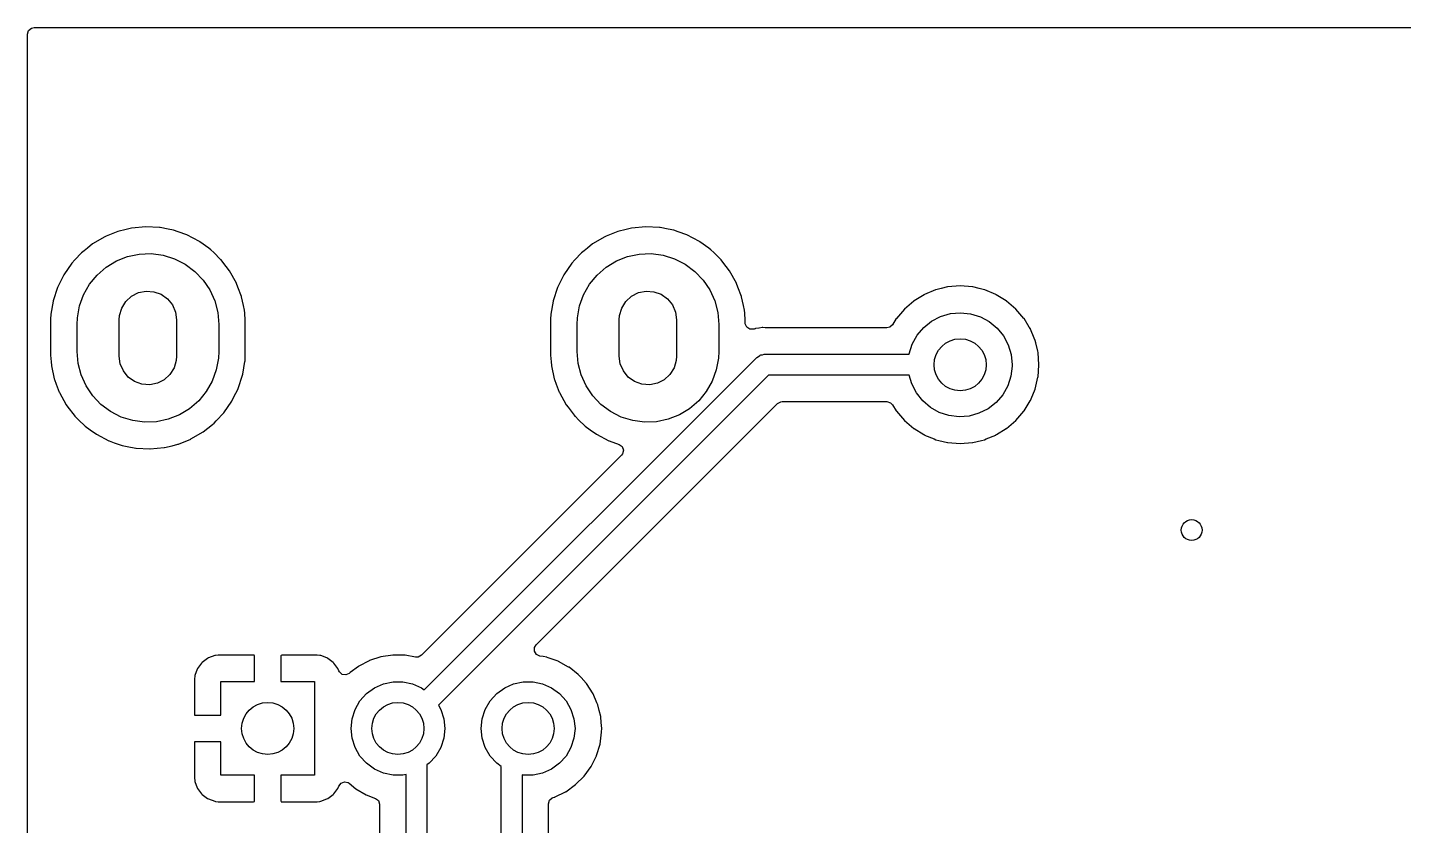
# Model space of a CAD drawing. Extents: x 61 to 228, y -146 to -45.
# Drawn here: x 61.47 to 87.89, y -60.28 to -44.96 of the extents above; entities that cross this region are included whole.
import ezdxf

# ---------------------------------------------------------------- set-up
doc = ezdxf.new("R2010")
doc.units = 0
doc.layers.add('BLACK', color=7, linetype='CONTINUOUS')

msp = doc.modelspace()

# ---------------------------------------------------------------- linework, layer by layer
at = {"layer": 'BLACK', "linetype": 'CONTINUOUS'}
for p, q in [((61.4685, -45.0845), (61.4885, -45.0164)), ((61.4685, -145.415), (61.4685, -45.0845)), ((61.4885, -45.0164), (61.5422, -44.9699)), ((61.5422, -44.9699), (61.5945, -44.9585)), ((61.5945, -44.9585), (96.7119, -44.9585)), ((63.3596, -48.8392), (63.2042, -48.8772)), ((63.4631, -48.8138), (63.3596, -48.8392)), ((63.4676, -48.8127), (63.4631, -48.8138)), ((63.4631, -48.8138), (63.4631, -48.8138)), ((63.7375, -48.787), (63.4676, -48.8127)), ((63.7421, -48.7872), (63.7375, -48.787)), ((64.0038, -48.8002), (63.7421, -48.7872)), ((63.7421, -48.7872), (63.7421, -48.7872)), ((64.0083, -48.8005), (64.0038, -48.8002)), ((64.0038, -48.8002), (64.0038, -48.8002)), ((64.0128, -48.8013), (64.0083, -48.8005)), ((64.1688, -48.8321), (64.0128, -48.8013)), ((64.0128, -48.8013), (64.0128, -48.8013)), ((64.2744, -48.8529), (64.1688, -48.8321)), ((64.3618, -48.8838), (64.2744, -48.8529)), ((72.9596, -48.8392), (72.8042, -48.8772)), ((73.0631, -48.8138), (72.9596, -48.8392)), ((73.0676, -48.8127), (73.0631, -48.8138)), ((73.0631, -48.8138), (73.0631, -48.8138)), ((73.3375, -48.787), (73.0676, -48.8127)), ((73.3421, -48.7872), (73.3375, -48.787)), ((73.6038, -48.8002), (73.3421, -48.7872)), ((73.3421, -48.7872), (73.3421, -48.7872)), ((73.6083, -48.8005), (73.6038, -48.8002)), ((73.6038, -48.8002), (73.6038, -48.8002)), ((73.6128, -48.8013), (73.6083, -48.8005)), ((73.7688, -48.8321), (73.6128, -48.8013)), ((73.6128, -48.8013), (73.6128, -48.8013)), ((73.8744, -48.8529), (73.7688, -48.8321)), ((73.9618, -48.8838), (73.8744, -48.8529)), ((62.7188, -49.116), (62.6195, -49.1954)), ((62.9528, -48.979), (62.7188, -49.116)), ((62.9785, -48.9686), (62.9528, -48.979)), ((63.1999, -48.8789), (62.9785, -48.9686)), ((63.2042, -48.8772), (63.1999, -48.8789)), ((63.1999, -48.8789), (63.1999, -48.8789)), ((64.5257, -48.9417), (64.3618, -48.8838)), ((64.5258, -48.9417), (64.5257, -48.9417)), ((64.5301, -48.9432), (64.5258, -48.9417)), ((64.77, -49.0695), (64.5301, -48.9432)), ((64.7737, -49.0721), (64.77, -49.0695)), ((64.9481, -49.199), (64.7737, -49.0721)), ((72.3188, -49.116), (72.2195, -49.1954)), ((72.5528, -48.979), (72.3188, -49.116)), ((72.5785, -48.9686), (72.5528, -48.979)), ((72.7999, -48.8789), (72.5785, -48.9686)), ((72.8042, -48.8772), (72.7999, -48.8789)), ((72.7999, -48.8789), (72.7999, -48.8789)), ((74.1257, -48.9417), (73.9618, -48.8838)), ((74.1258, -48.9417), (74.1257, -48.9417)), ((74.1301, -48.9432), (74.1258, -48.9417)), ((74.37, -49.0695), (74.1301, -48.9432)), ((74.3737, -49.0721), (74.37, -49.0695)), ((74.5481, -49.199), (74.3737, -49.0721)), ((62.5039, -49.2887), (62.3792, -49.4222)), ((62.5071, -49.2854), (62.5039, -49.2887)), ((62.5568, -49.2456), (62.5071, -49.2854)), ((62.6195, -49.1954), (62.5568, -49.2456)), ((63.1753, -49.4418), (63.3892, -49.3574)), ((63.3892, -49.3574), (63.6143, -49.3101)), ((63.6143, -49.3101), (63.8441, -49.3015)), ((63.8441, -49.3015), (64.072, -49.3317)), ((64.072, -49.3317), (64.2917, -49.3999)), ((64.2917, -49.3999), (64.4967, -49.5041)), ((64.9893, -49.229), (64.9481, -49.199)), ((65.044, -49.2825), (64.9893, -49.229)), ((65.1768, -49.4124), (65.044, -49.2825)), ((72.1039, -49.2887), (71.9792, -49.4222)), ((72.1071, -49.2854), (72.1039, -49.2887)), ((72.1568, -49.2456), (72.1071, -49.2854)), ((72.2195, -49.1954), (72.1568, -49.2456)), ((72.7753, -49.4418), (72.9892, -49.3574)), ((72.9892, -49.3574), (73.2143, -49.3101)), ((73.2143, -49.3101), (73.4441, -49.3015)), ((73.4441, -49.3015), (73.672, -49.3317)), ((73.672, -49.3317), (73.8917, -49.3999)), ((73.8917, -49.3999), (74.0967, -49.5041)), ((74.5893, -49.229), (74.5481, -49.199)), ((74.644, -49.2825), (74.5893, -49.229)), ((74.7768, -49.4124), (74.644, -49.2825)), ((62.322, -49.4835), (62.1674, -49.7063)), ((62.3792, -49.4222), (62.322, -49.4835)), ((62.805, -49.7119), (62.9787, -49.5611)), ((62.9787, -49.5611), (63.1753, -49.4418)), ((64.4967, -49.5041), (64.6812, -49.6414)), ((64.6812, -49.6414), (64.8399, -49.8078)), ((65.1832, -49.4186), (65.1768, -49.4124)), ((65.1859, -49.4222), (65.1832, -49.4186)), ((65.2208, -49.4679), (65.1859, -49.4222)), ((65.1859, -49.4222), (65.1859, -49.4222)), ((65.3477, -49.6341), (65.2208, -49.4679)), ((65.4793, -49.8712), (65.3477, -49.6341)), ((71.922, -49.4835), (71.7674, -49.7063)), ((71.9792, -49.4222), (71.922, -49.4835)), ((72.405, -49.7119), (72.5787, -49.5611)), ((72.5787, -49.5611), (72.7753, -49.4418)), ((74.0967, -49.5041), (74.2812, -49.6414)), ((74.2812, -49.6414), (74.4399, -49.8078)), ((74.7832, -49.4186), (74.7768, -49.4124)), ((74.7859, -49.4222), (74.7832, -49.4186)), ((74.8208, -49.4679), (74.7859, -49.4222)), ((74.7859, -49.4222), (74.7859, -49.4222)), ((74.9477, -49.6341), (74.8208, -49.4679)), ((75.0793, -49.8712), (74.9477, -49.6341)), ((62.0713, -49.8994), (62.0466, -49.9491)), ((62.1654, -49.7104), (62.0713, -49.8994)), ((62.1674, -49.7063), (62.1654, -49.7104)), ((62.1654, -49.7104), (62.1654, -49.7104)), ((62.5454, -50.0895), (62.6592, -49.8897)), ((62.6592, -49.8897), (62.805, -49.7119)), ((64.8399, -49.8078), (64.9683, -49.9986)), ((65.481, -49.8755), (65.4793, -49.8712)), ((65.5073, -49.945), (65.481, -49.8755)), ((65.481, -49.8755), (65.481, -49.8755)), ((71.6713, -49.8994), (71.6466, -49.9491)), ((71.7654, -49.7104), (71.6713, -49.8994)), ((71.7674, -49.7063), (71.7654, -49.7104)), ((71.7654, -49.7104), (71.7654, -49.7104)), ((72.1454, -50.0895), (72.2592, -49.8897)), ((72.2592, -49.8897), (72.405, -49.7119)), ((74.4399, -49.8078), (74.5683, -49.9986)), ((75.081, -49.8755), (75.0793, -49.8712)), ((75.1073, -49.945), (75.081, -49.8755)), ((75.081, -49.8755), (75.081, -49.8755)), ((79.375, -49.9218), (79.1383, -49.9405)), ((79.6117, -49.9405), (79.375, -49.9218)), ((62.0466, -49.9491), (61.9622, -50.2068)), ((62.467, -50.3057), (62.5454, -50.0895)), ((63.3562, -50.2194), (63.4661, -50.1184)), ((63.4661, -50.1184), (63.5991, -50.0506)), ((63.5991, -50.0506), (63.7455, -50.0211)), ((63.7455, -50.0211), (63.8944, -50.032)), ((63.8944, -50.032), (64.0348, -50.0826)), ((64.0348, -50.0826), (64.1565, -50.1691)), ((64.1565, -50.1691), (64.2505, -50.2851)), ((64.9683, -49.9986), (65.0628, -50.2083)), ((65.5754, -50.1248), (65.5073, -49.945)), ((65.5764, -50.1292), (65.5754, -50.1248)), ((65.6139, -50.2992), (65.5764, -50.1292)), ((65.5764, -50.1292), (65.5764, -50.1292)), ((71.6466, -49.9491), (71.5622, -50.2068)), ((72.067, -50.3057), (72.1454, -50.0895)), ((72.9562, -50.2194), (73.0661, -50.1184)), ((73.0661, -50.1184), (73.1991, -50.0506)), ((73.1991, -50.0506), (73.3455, -50.0211)), ((73.3455, -50.0211), (73.4944, -50.032)), ((73.4944, -50.032), (73.6348, -50.0826)), ((73.6348, -50.0826), (73.7565, -50.1691)), ((73.7565, -50.1691), (73.8504, -50.2851)), ((74.5683, -49.9986), (74.6628, -50.2083)), ((75.1754, -50.1248), (75.1073, -49.945)), ((75.1764, -50.1292), (75.1754, -50.1248)), ((75.2139, -50.2992), (75.1764, -50.1292)), ((75.1764, -50.1292), (75.1764, -50.1292)), ((78.6838, -50.0893), (78.4898, -50.2082)), ((78.688, -50.0868), (78.6838, -50.0893)), ((78.6926, -50.0849), (78.688, -50.0868)), ((78.9028, -49.9978), (78.6926, -50.0849)), ((78.6926, -50.0849), (78.6926, -50.0849)), ((78.9074, -49.9959), (78.9028, -49.9978)), ((78.9028, -49.9978), (78.9028, -49.9978)), ((79.0116, -49.9709), (78.9074, -49.9959)), ((79.1335, -49.9416), (79.0116, -49.9709)), ((79.1383, -49.9405), (79.1335, -49.9416)), ((79.1335, -49.9416), (79.1335, -49.9416)), ((79.6165, -49.9416), (79.6117, -49.9405)), ((79.7384, -49.9709), (79.6165, -49.9416)), ((79.6165, -49.9416), (79.6165, -49.9416)), ((79.8426, -49.9959), (79.7384, -49.9709)), ((79.8472, -49.9978), (79.8426, -49.9959)), ((80.0574, -50.0849), (79.8472, -49.9978)), ((79.8472, -49.9978), (79.8472, -49.9978)), ((80.062, -50.0868), (80.0574, -50.0849)), ((80.0574, -50.0849), (80.0574, -50.0849)), ((80.0662, -50.0893), (80.062, -50.0868)), ((80.2602, -50.2082), (80.0662, -50.0893)), ((61.9614, -50.2113), (61.9176, -50.4631)), ((61.9622, -50.2068), (61.9614, -50.2113)), ((61.9614, -50.2113), (61.9614, -50.2113)), ((62.426, -50.532), (62.467, -50.3057)), ((63.2359, -50.4897), (63.2775, -50.3463)), ((63.2775, -50.3463), (63.3562, -50.2194)), ((64.2505, -50.2851), (64.3097, -50.4221)), ((64.3097, -50.4221), (64.33, -50.57)), ((65.0628, -50.2083), (65.1206, -50.4309)), ((65.1206, -50.4309), (65.14, -50.66)), ((65.6339, -50.3895), (65.6139, -50.2992)), ((65.6377, -50.4424), (65.6339, -50.3895)), ((65.6477, -50.5795), (65.6377, -50.4424)), ((71.5614, -50.2113), (71.5176, -50.4631)), ((71.5622, -50.2068), (71.5614, -50.2113)), ((71.5614, -50.2113), (71.5614, -50.2113)), ((72.026, -50.532), (72.067, -50.3057)), ((72.8359, -50.4897), (72.8775, -50.3463)), ((72.8775, -50.3463), (72.9562, -50.2194)), ((73.8504, -50.2851), (73.9097, -50.4221)), ((73.9097, -50.4221), (73.93, -50.57)), ((74.6628, -50.2083), (74.7206, -50.4309)), ((74.7206, -50.4309), (74.74, -50.66)), ((75.2339, -50.3895), (75.2139, -50.2992)), ((75.2377, -50.4424), (75.2339, -50.3895)), ((75.2477, -50.5795), (75.2377, -50.4424)), ((78.305, -50.365), (78.1508, -50.5456)), ((78.4856, -50.2108), (78.305, -50.365)), ((78.4898, -50.2082), (78.4856, -50.2108)), ((78.4898, -50.2082), (78.4898, -50.2082)), ((79.0004, -50.5078), (79.1876, -50.4527)), ((79.1876, -50.4527), (79.382, -50.435)), ((79.382, -50.435), (79.5761, -50.4554)), ((79.5761, -50.4554), (79.7625, -50.5131)), ((80.2644, -50.2108), (80.2602, -50.2082)), ((80.2602, -50.2082), (80.2602, -50.2082)), ((80.445, -50.365), (80.2644, -50.2108)), ((80.5992, -50.5456), (80.445, -50.365)), ((61.912, -50.5498), (61.9115, -50.5596)), ((61.9115, -50.5596), (61.9115, -51.2489)), ((61.9156, -50.4778), (61.912, -50.5498)), ((61.9158, -50.4739), (61.9156, -50.4778)), ((61.9176, -50.4631), (61.9158, -50.4739)), ((62.42, -50.66), (62.426, -50.532)), ((62.42, -51.18), (62.42, -50.66)), ((63.23, -50.57), (63.2359, -50.4897)), ((63.23, -51.27), (63.23, -50.57)), ((64.33, -50.57), (64.33, -51.27)), ((65.14, -50.66), (65.14, -51.18)), ((65.6485, -50.5911), (65.6477, -50.5795)), ((65.6485, -51.2804), (65.6485, -50.5911)), ((71.512, -50.5498), (71.5115, -50.5596)), ((71.5115, -50.5596), (71.5115, -51.2489)), ((71.5156, -50.4778), (71.512, -50.5498)), ((71.5158, -50.4739), (71.5156, -50.4778)), ((71.5176, -50.4631), (71.5158, -50.4739)), ((72.02, -50.66), (72.026, -50.532)), ((72.02, -51.18), (72.02, -50.66)), ((72.83, -50.57), (72.8359, -50.4897)), ((72.83, -51.27), (72.83, -50.57)), ((73.93, -50.57), (73.93, -51.27)), ((74.74, -50.66), (74.74, -51.18)), ((75.2485, -50.5911), (75.2477, -50.5795)), ((75.2485, -50.6309), (75.2485, -50.5911)), ((75.2499, -50.6498), (75.2485, -50.6309)), ((75.2799, -50.7142), (75.2499, -50.6498)), ((75.3399, -50.7521), (75.2799, -50.7142)), ((75.576, -50.7223), (75.513, -50.7333)), ((75.5836, -50.7228), (75.576, -50.7223)), ((78.0242, -50.714), (77.9694, -50.7265)), ((78.0768, -50.6663), (78.0242, -50.714)), ((78.1482, -50.5498), (78.0768, -50.6663)), ((78.1508, -50.5456), (78.1482, -50.5498)), ((78.1482, -50.5498), (78.1482, -50.5498)), ((78.5499, -50.87), (78.6753, -50.7205)), ((78.6753, -50.7205), (78.8274, -50.5982)), ((78.8274, -50.5982), (79.0004, -50.5078)), ((79.7625, -50.5131), (79.9342, -50.606)), ((79.9342, -50.606), (80.0846, -50.7304)), ((80.6018, -50.5498), (80.5992, -50.5456)), ((80.7024, -50.714), (80.6018, -50.5498)), ((80.6018, -50.5498), (80.6018, -50.5498)), ((80.7232, -50.748), (80.7024, -50.714)), ((75.407, -50.7516), (75.3399, -50.7521)), ((75.407, -50.7518), (75.407, -50.7516)), ((75.4071, -50.7518), (75.407, -50.7518)), ((75.4145, -50.7505), (75.4071, -50.7518)), ((75.4171, -50.7497), (75.4145, -50.7505)), ((75.4334, -50.7452), (75.4171, -50.7497)), ((75.436, -50.7446), (75.4334, -50.7452)), ((75.4431, -50.7419), (75.436, -50.7446)), ((75.5065, -50.7342), (75.4431, -50.7419)), ((75.513, -50.7333), (75.5065, -50.7342)), ((75.6337, -50.7262), (75.5836, -50.7228)), ((75.5836, -50.7228), (75.5836, -50.7228)), ((75.6423, -50.7265), (75.6337, -50.7262)), ((77.9694, -50.7265), (75.6423, -50.7265)), ((78.4559, -51.0411), (78.5499, -50.87)), ((80.0846, -50.7304), (80.2079, -50.8816)), ((80.2079, -50.8816), (80.2995, -51.0539)), ((80.7251, -50.7526), (80.7232, -50.748)), ((80.7973, -50.9269), (80.7251, -50.7526)), ((80.7251, -50.7526), (80.7251, -50.7526)), ((80.8141, -50.9674), (80.7973, -50.9269)), ((80.8255, -51.0148), (80.8141, -50.9674)), ((61.9115, -51.2489), (61.9117, -51.2512)), ((62.4394, -51.4091), (62.42, -51.18)), ((65.14, -51.18), (65.134, -51.308)), ((71.5115, -51.2489), (71.5117, -51.2512)), ((72.0394, -51.4091), (72.02, -51.18)), ((74.74, -51.18), (74.734, -51.308)), ((75.5378, -51.2522), (75.5476, -51.2461)), ((75.5476, -51.2461), (75.5808, -51.2424)), ((75.5808, -51.2424), (75.6133, -51.235)), ((75.6133, -51.235), (78.396, -51.235)), ((78.396, -51.235), (78.3969, -51.2271)), ((78.3969, -51.2271), (78.4559, -51.0411)), ((80.2995, -51.0539), (80.356, -51.2408)), ((80.356, -51.2408), (80.375, -51.435)), ((80.8632, -51.172), (80.8255, -51.0148)), ((80.8695, -51.1983), (80.8632, -51.172)), ((80.8882, -51.435), (80.8695, -51.1983)), ((61.9117, -51.2512), (61.9209, -51.3779)), ((61.9117, -51.2512), (61.9117, -51.2512)), ((61.9209, -51.3779), (61.9261, -51.4505)), ((61.9261, -51.4505), (61.9271, -51.4549)), ((61.9271, -51.4549), (61.9271, -51.4549)), ((61.9271, -51.4549), (61.9824, -51.7053)), ((62.4972, -51.6317), (62.4394, -51.4091)), ((63.2503, -51.4179), (63.23, -51.27)), ((63.3095, -51.5549), (63.2503, -51.4179)), ((64.2824, -51.4937), (64.2038, -51.6206)), ((64.3241, -51.3503), (64.2824, -51.4937)), ((64.33, -51.27), (64.3241, -51.3503)), ((65.134, -51.308), (65.093, -51.5343)), ((65.6014, -51.613), (65.6436, -51.3699)), ((65.6436, -51.3698), (65.6442, -51.3661)), ((65.6436, -51.3699), (65.6436, -51.3698)), ((65.6442, -51.3661), (65.6479, -51.2931)), ((65.6479, -51.2931), (65.6484, -51.282)), ((65.6484, -51.282), (65.6485, -51.2804)), ((65.6484, -51.282), (65.6484, -51.282)), ((69.085, -57.6805), (75.4722, -51.2933)), ((71.5117, -51.2512), (71.5117, -51.2512)), ((71.5117, -51.2512), (71.5209, -51.3779)), ((71.5209, -51.3779), (71.5261, -51.4505)), ((71.5261, -51.4505), (71.5271, -51.4549)), ((71.5271, -51.4549), (71.5271, -51.4549)), ((71.5271, -51.4549), (71.5824, -51.7053)), ((72.0972, -51.6317), (72.0394, -51.4091)), ((72.8503, -51.4179), (72.83, -51.27)), ((72.9095, -51.5549), (72.8503, -51.4179)), ((73.8824, -51.4937), (73.8038, -51.6206)), ((73.9241, -51.3503), (73.8824, -51.4937)), ((73.93, -51.27), (73.9241, -51.3503)), ((74.734, -51.308), (74.693, -51.5343)), ((75.4722, -51.2933), (75.5005, -51.2756)), ((75.5005, -51.2756), (75.5266, -51.2548)), ((75.5266, -51.2548), (75.5378, -51.2522)), ((80.3746, -51.4629), (80.3501, -51.6565)), ((80.375, -51.435), (80.3746, -51.4629)), ((80.8695, -51.6717), (80.8882, -51.435)), ((61.9824, -51.7053), (61.9846, -51.7152)), ((61.9846, -51.7152), (62.0203, -51.8094)), ((62.5917, -51.8414), (62.4972, -51.6317)), ((63.4035, -51.6709), (63.3095, -51.5549)), ((63.5252, -51.7574), (63.4035, -51.6709)), ((63.6656, -51.808), (63.5252, -51.7574)), ((64.0939, -51.7216), (63.9609, -51.7894)), ((64.2038, -51.6206), (64.0939, -51.7216)), ((65.0146, -51.7505), (64.9008, -51.9503)), ((65.093, -51.5343), (65.0146, -51.7505)), ((65.5134, -51.8909), (65.5978, -51.6332)), ((65.5978, -51.6332), (65.6014, -51.613)), ((75.6962, -51.635), (69.3565, -57.9747)), ((71.5824, -51.7053), (71.5846, -51.7152)), ((71.5846, -51.7152), (71.6203, -51.8094)), ((72.1917, -51.8414), (72.0972, -51.6317)), ((73.0035, -51.6709), (72.9095, -51.5549)), ((73.1252, -51.7574), (73.0035, -51.6709)), ((73.2656, -51.808), (73.1252, -51.7574)), ((73.6939, -51.7216), (73.5609, -51.7894)), ((73.8038, -51.6206), (73.6939, -51.7216)), ((74.6146, -51.7505), (74.5008, -51.9503)), ((74.693, -51.5343), (74.6146, -51.7505)), ((78.397, -51.635), (75.6962, -51.635)), ((78.4452, -51.8031), (78.397, -51.635)), ((80.3501, -51.6565), (80.2885, -51.8417)), ((80.8415, -51.7883), (80.8684, -51.6765)), ((80.8684, -51.6765), (80.8695, -51.6717)), ((80.8684, -51.6765), (80.8684, -51.6765)), ((62.0203, -51.8094), (62.0789, -51.9641)), ((62.0789, -51.9641), (62.0807, -51.9688)), ((62.0807, -51.9688), (62.2123, -52.2059)), ((62.7201, -52.0322), (62.5917, -51.8414)), ((62.8788, -52.1986), (62.7201, -52.0322)), ((63.8145, -51.8189), (63.6656, -51.808)), ((63.9609, -51.7894), (63.8145, -51.8189)), ((64.9008, -51.9503), (64.755, -52.1281)), ((65.4264, -52.0658), (65.5113, -51.895)), ((65.5113, -51.895), (65.5134, -51.8909)), ((65.5113, -51.895), (65.5113, -51.895)), ((71.6203, -51.8094), (71.6789, -51.9641)), ((71.6789, -51.9641), (71.6807, -51.9688)), ((71.6807, -51.9688), (71.8123, -52.2059)), ((72.3201, -52.0322), (72.1917, -51.8414)), ((72.4788, -52.1986), (72.3201, -52.0322)), ((73.4145, -51.8189), (73.2656, -51.808)), ((73.5609, -51.7894), (73.4145, -51.8189)), ((74.5008, -51.9503), (74.355, -52.1281)), ((78.5344, -51.9767), (78.4452, -51.8031)), ((78.6557, -52.1297), (78.5344, -51.9767)), ((80.1921, -52.0114), (80.0646, -52.1592)), ((80.2885, -51.8417), (80.1921, -52.0114)), ((80.7369, -52.089), (80.8122, -51.9072)), ((80.8122, -51.9072), (80.8141, -51.9026)), ((80.8122, -51.9072), (80.8122, -51.9072)), ((80.8141, -51.9026), (80.8415, -51.7883)), ((62.2123, -52.2059), (62.2457, -52.2496)), ((62.2457, -52.2496), (62.3649, -52.4058)), ((63.0633, -52.3359), (62.8788, -52.1986)), ((64.5813, -52.2789), (64.3847, -52.3982)), ((64.755, -52.1281), (64.5813, -52.2789)), ((65.238, -52.3565), (65.3926, -52.1337)), ((65.3926, -52.1337), (65.4264, -52.0658)), ((71.2347, -56.8156), (75.8699, -52.1804)), ((71.8123, -52.2059), (71.8457, -52.2496)), ((71.8457, -52.2496), (71.9649, -52.4058)), ((72.6633, -52.3359), (72.4788, -52.1986)), ((74.1813, -52.2789), (73.9847, -52.3982)), ((74.355, -52.1281), (74.1813, -52.2789)), ((75.8699, -52.1804), (75.9322, -52.1464)), ((75.9322, -52.1464), (75.959, -52.1435)), ((75.959, -52.1435), (77.9694, -52.1435)), ((77.9694, -52.1435), (78.0375, -52.1635)), ((78.0375, -52.1635), (78.0768, -52.2037)), ((78.0768, -52.2037), (78.1482, -52.3202)), ((78.8043, -52.2561), (78.6557, -52.1297)), ((78.9747, -52.3514), (78.8043, -52.2561)), ((79.9108, -52.2793), (79.7366, -52.3673)), ((80.0646, -52.1592), (79.9108, -52.2793)), ((80.6018, -52.3202), (80.7207, -52.1262)), ((80.7207, -52.1262), (80.7232, -52.122)), ((80.7232, -52.122), (80.7369, -52.089)), ((62.3649, -52.4058), (62.3768, -52.4214)), ((62.3768, -52.4214), (62.3801, -52.4246)), ((62.3801, -52.4246), (62.3801, -52.4246)), ((62.3801, -52.4246), (62.4538, -52.4967)), ((62.4538, -52.4967), (62.5707, -52.611)), ((63.2683, -52.4401), (63.0633, -52.3359)), ((63.488, -52.5083), (63.2683, -52.4401)), ((63.7159, -52.5385), (63.488, -52.5083)), ((63.9457, -52.5299), (63.7159, -52.5385)), ((64.1708, -52.4826), (63.9457, -52.5299)), ((64.3847, -52.3982), (64.1708, -52.4826)), ((65.0195, -52.5813), (65.0494, -52.5575)), ((65.0494, -52.5575), (65.0529, -52.5546)), ((65.0494, -52.5575), (65.0494, -52.5575)), ((65.0529, -52.5546), (65.0936, -52.5111)), ((65.0936, -52.5111), (65.2349, -52.3598)), ((65.2349, -52.3598), (65.238, -52.3565)), ((65.2349, -52.3598), (65.2349, -52.3598)), ((71.9649, -52.4058), (71.9768, -52.4214)), ((71.9768, -52.4214), (71.9801, -52.4246)), ((71.9801, -52.4246), (71.9801, -52.4246)), ((71.9801, -52.4246), (72.0538, -52.4967)), ((72.0538, -52.4967), (72.1707, -52.611)), ((72.8683, -52.4401), (72.6633, -52.3359)), ((73.088, -52.5083), (72.8683, -52.4401)), ((73.3159, -52.5385), (73.088, -52.5083)), ((73.5457, -52.5299), (73.3159, -52.5385)), ((73.7708, -52.4826), (73.5457, -52.5299)), ((73.9847, -52.3982), (73.7708, -52.4826)), ((78.1482, -52.3202), (78.1482, -52.3202)), ((78.1482, -52.3202), (78.1508, -52.3244)), ((78.1508, -52.3244), (78.305, -52.505)), ((78.305, -52.505), (78.4856, -52.6592)), ((79.1603, -52.4117), (78.9747, -52.3514)), ((79.3541, -52.4348), (79.1603, -52.4117)), ((79.5486, -52.4198), (79.3541, -52.4348)), ((79.7366, -52.3673), (79.5486, -52.4198)), ((80.2644, -52.6592), (80.445, -52.505)), ((80.445, -52.505), (80.5992, -52.3244)), ((80.5992, -52.3244), (80.6018, -52.3202)), ((80.6018, -52.3202), (80.6018, -52.3202)), ((62.5707, -52.611), (62.5744, -52.6137)), ((62.5744, -52.6137), (62.5744, -52.6137)), ((62.5744, -52.6137), (62.669, -52.6825)), ((62.669, -52.6825), (62.79, -52.7705)), ((62.79, -52.7705), (63.0299, -52.8968)), ((64.6072, -52.861), (64.8412, -52.724)), ((64.8412, -52.724), (65.0195, -52.5813)), ((72.1707, -52.611), (72.1744, -52.6137)), ((72.1744, -52.6137), (72.1744, -52.6137)), ((72.1744, -52.6137), (72.269, -52.6825)), ((72.269, -52.6825), (72.39, -52.7705)), ((72.39, -52.7705), (72.6299, -52.8968)), ((78.4856, -52.6592), (78.4898, -52.6618)), ((78.4898, -52.6618), (78.4898, -52.6618)), ((78.4898, -52.6618), (78.6762, -52.776)), ((78.6762, -52.776), (78.688, -52.7832)), ((78.688, -52.7832), (78.6926, -52.7851)), ((78.6926, -52.7851), (78.6926, -52.7851)), ((78.6926, -52.7851), (78.8758, -52.861)), ((79.8742, -52.861), (80.0574, -52.7851)), ((80.0574, -52.7851), (80.062, -52.7832)), ((80.0574, -52.7851), (80.0574, -52.7851)), ((80.062, -52.7832), (80.0738, -52.776)), ((80.0738, -52.776), (80.2602, -52.6618)), ((80.2602, -52.6618), (80.2644, -52.6592)), ((80.2602, -52.6618), (80.2602, -52.6618)), ((63.0299, -52.8968), (63.0342, -52.8983)), ((63.0342, -52.8983), (63.0343, -52.8983)), ((63.0343, -52.8983), (63.1299, -52.9321)), ((63.1299, -52.9321), (63.2856, -52.9871)), ((63.2856, -52.9871), (63.3837, -53.0064)), ((63.3837, -53.0064), (63.5472, -53.0387)), ((63.5472, -53.0387), (63.5472, -53.0387)), ((63.5472, -53.0387), (63.5517, -53.0395)), ((63.5517, -53.0395), (63.5562, -53.0398)), ((63.5562, -53.0398), (63.5562, -53.0398)), ((63.5562, -53.0398), (63.8179, -53.0528)), ((63.8179, -53.0528), (63.8179, -53.0528)), ((63.8179, -53.0528), (63.8225, -53.053)), ((63.8225, -53.053), (64.0924, -53.0273)), ((64.0924, -53.0273), (64.0969, -53.0262)), ((64.0969, -53.0262), (64.246, -52.9897)), ((64.0969, -53.0262), (64.0969, -53.0262)), ((64.246, -52.9897), (64.3558, -52.9628)), ((64.3558, -52.9628), (64.3689, -52.9575)), ((64.3689, -52.9575), (64.6029, -52.8627)), ((64.6029, -52.8627), (64.6072, -52.861)), ((64.6029, -52.8627), (64.6029, -52.8627)), ((72.6299, -52.8968), (72.6343, -52.8983)), ((72.6343, -52.8983), (72.6343, -52.8983)), ((72.6343, -52.8983), (72.8255, -52.9659)), ((72.8255, -52.9659), (72.883, -53.0074)), ((72.883, -53.0074), (72.909, -53.0735)), ((72.909, -53.0735), (72.8951, -53.1431)), ((78.8758, -52.861), (78.9074, -52.8741)), ((78.9074, -52.8741), (78.9662, -52.8882)), ((78.9662, -52.8882), (79.1335, -52.9284)), ((79.1335, -52.9284), (79.1335, -52.9284)), ((79.1335, -52.9284), (79.1383, -52.9295)), ((79.1383, -52.9295), (79.375, -52.9482)), ((79.375, -52.9482), (79.6117, -52.9295)), ((79.6117, -52.9295), (79.6165, -52.9284)), ((79.6165, -52.9284), (79.7838, -52.8882)), ((79.6165, -52.9284), (79.6165, -52.9284)), ((79.7838, -52.8882), (79.8426, -52.8741)), ((79.8426, -52.8741), (79.8742, -52.861)), ((72.8726, -53.1738), (69.0315, -57.0149)), ((72.8951, -53.1431), (72.8726, -53.1738)), ((65.0624, -57.0215), (64.9419, -57.0667)), ((65.0776, -57.0179), (65.0624, -57.0215)), ((65.1285, -57.0124), (65.0776, -57.0179)), ((65.1353, -57.012), (65.1285, -57.0124)), ((65.8125, -57.012), (65.1353, -57.012)), ((65.8201, -57.0137), (65.8125, -57.012)), ((65.8215, -57.0149), (65.8201, -57.0137)), ((65.826, -57.0301), (65.8215, -57.0149)), ((65.826, -57.52), (65.826, -57.0301)), ((66.3357, -57.0179), (66.334, -57.0255)), ((66.334, -57.0255), (66.334, -57.52)), ((66.3369, -57.0165), (66.3357, -57.0179)), ((66.3521, -57.012), (66.3369, -57.0165)), ((67.0247, -57.012), (66.3521, -57.012)), ((67.0315, -57.0124), (67.0247, -57.012)), ((67.0824, -57.0179), (67.0315, -57.0124)), ((67.0976, -57.0215), (67.0824, -57.0179)), ((67.2181, -57.0667), (67.0976, -57.0215)), ((68.2525, -57.0451), (68.0323, -57.1171)), ((68.4814, -57.0101), (68.2525, -57.0451)), ((68.4866, -57.0102), (68.4814, -57.0101)), ((68.6356, -57.012), (68.4866, -57.0102)), ((68.4866, -57.0102), (68.4866, -57.0102)), ((68.713, -57.0129), (68.6356, -57.012)), ((68.7181, -57.0138), (68.713, -57.0129)), ((68.7181, -57.0139), (68.7181, -57.0138)), ((68.9203, -57.0499), (68.7181, -57.0139)), ((68.9691, -57.0489), (68.9203, -57.0499)), ((69.0315, -57.0149), (68.9691, -57.0489)), ((71.2018, -56.9361), (71.2042, -56.8652)), ((71.2381, -56.9971), (71.2018, -56.9361)), ((71.2042, -56.8652), (71.2347, -56.8156)), ((71.3017, -57.0287), (71.2381, -56.9971)), ((71.3686, -57.0407), (71.3017, -57.0287)), ((71.441, -57.0536), (71.3686, -57.0407)), ((71.4459, -57.0553), (71.441, -57.0536)), ((71.6545, -57.1291), (71.4459, -57.0553)), ((71.4459, -57.0553), (71.4459, -57.0553)), ((64.7267, -57.2819), (64.6815, -57.4024)), ((64.7352, -57.2664), (64.7267, -57.2819)), ((64.8117, -57.1643), (64.7352, -57.2664)), ((64.8243, -57.1517), (64.8117, -57.1643)), ((64.9264, -57.0752), (64.8243, -57.1517)), ((64.9419, -57.0667), (64.9264, -57.0752)), ((67.2336, -57.0752), (67.2181, -57.0667)), ((67.3357, -57.1517), (67.2336, -57.0752)), ((67.3483, -57.1643), (67.3357, -57.1517)), ((67.4248, -57.2664), (67.3483, -57.1643)), ((67.4333, -57.2819), (67.4248, -57.2664)), ((67.4439, -57.3102), (67.4333, -57.2819)), ((67.4567, -57.3354), (67.4439, -57.3102)), ((67.8227, -57.2272), (67.6651, -57.3455)), ((67.8269, -57.2241), (67.8227, -57.2272)), ((67.8227, -57.2272), (67.8227, -57.2272)), ((67.8315, -57.2217), (67.8269, -57.2241)), ((68.0277, -57.1195), (67.8315, -57.2217)), ((68.0323, -57.1171), (68.0277, -57.1195)), ((68.0277, -57.1195), (68.0277, -57.1195)), ((71.6545, -57.1292), (71.6545, -57.1291)), ((71.6594, -57.1309), (71.6545, -57.1292)), ((71.6639, -57.1334), (71.6594, -57.1309)), ((71.8576, -57.2403), (71.6639, -57.1334)), ((71.6639, -57.1334), (71.6639, -57.1334)), ((71.8621, -57.2428), (71.8576, -57.2403)), ((71.8576, -57.2403), (71.8576, -57.2403)), ((71.8662, -57.246), (71.8621, -57.2428)), ((72.0398, -57.3832), (71.8662, -57.246)), ((71.8662, -57.246), (71.8662, -57.246)), ((64.6724, -57.4685), (64.672, -57.4753)), ((64.672, -57.4753), (64.672, -58.1479)), ((64.6779, -57.4176), (64.6724, -57.4685)), ((64.6815, -57.4024), (64.6779, -57.4176)), ((65.18, -58.166), (65.18, -57.52)), ((65.18, -57.52), (65.826, -57.52)), ((66.334, -57.52), (66.98, -57.52)), ((66.98, -57.52), (66.98, -59.32)), ((67.511, -57.3812), (67.4567, -57.3354)), ((67.5813, -57.3905), (67.511, -57.3812)), ((67.6411, -57.3623), (67.5813, -57.3905)), ((67.6417, -57.3631), (67.6411, -57.3623)), ((67.6651, -57.3455), (67.6417, -57.3631)), ((68.13, -57.6406), (68.3019, -57.564)), ((68.3019, -57.564), (68.4859, -57.5249)), ((68.4859, -57.5249), (68.6741, -57.5249)), ((68.6741, -57.5249), (68.8581, -57.564)), ((68.8581, -57.564), (69.03, -57.6406)), ((70.63, -57.6406), (70.8019, -57.564)), ((70.8019, -57.564), (70.9859, -57.5249)), ((70.9859, -57.5249), (71.1741, -57.5249)), ((71.1741, -57.5249), (71.3581, -57.564)), ((71.3581, -57.564), (71.53, -57.6406)), ((72.0439, -57.3864), (72.0398, -57.3832)), ((72.0398, -57.3832), (72.0398, -57.3832)), ((72.0962, -57.4438), (72.0439, -57.3864)), ((72.1926, -57.5498), (72.0962, -57.4438)), ((72.1998, -57.5577), (72.1926, -57.5498)), ((72.3256, -57.7521), (72.1998, -57.5577)), ((67.8519, -57.891), (67.9778, -57.7512)), ((67.9778, -57.7512), (68.13, -57.6406)), ((69.03, -57.6406), (69.085, -57.6805)), ((70.3519, -57.891), (70.4778, -57.7512)), ((70.4778, -57.7512), (70.63, -57.6406)), ((71.53, -57.6406), (71.6822, -57.7512)), ((71.6822, -57.7512), (71.8081, -57.891)), ((72.3276, -57.7569), (72.3256, -57.7521)), ((72.4013, -57.9263), (72.3276, -57.7569)), ((72.3276, -57.7569), (72.3276, -57.7569)), ((67.6997, -58.2329), (67.7578, -58.0539)), ((67.7578, -58.0539), (67.8519, -57.891)), ((69.3565, -57.9747), (69.4022, -58.0539)), ((69.4022, -58.0539), (69.4603, -58.2329)), ((70.1997, -58.2329), (70.2578, -58.0539)), ((70.2578, -58.0539), (70.3519, -57.891)), ((71.8081, -57.891), (71.9022, -58.0539)), ((71.9022, -58.0539), (71.9603, -58.2329)), ((72.4179, -57.9645), (72.4013, -57.9263)), ((72.4192, -57.9695), (72.4179, -57.9645)), ((72.4461, -58.0769), (72.4192, -57.9695)), ((72.4192, -57.9695), (72.4192, -57.9695)), ((72.4743, -58.1892), (72.4461, -58.0769)), ((64.672, -58.1479), (64.6765, -58.1631)), ((64.6765, -58.1631), (64.6779, -58.1643)), ((64.6779, -58.1643), (64.6855, -58.166)), ((64.6855, -58.166), (65.18, -58.166)), ((67.68, -58.42), (67.6997, -58.2329)), ((69.4603, -58.2329), (69.48, -58.42)), ((70.18, -58.42), (70.1997, -58.2329)), ((71.9603, -58.2329), (71.98, -58.42)), ((72.4748, -58.1943), (72.4743, -58.1892)), ((72.4837, -58.3032), (72.4748, -58.1943)), ((72.4748, -58.1943), (72.4748, -58.1943)), ((72.4933, -58.42), (72.4837, -58.3032)), ((67.6997, -58.6071), (67.68, -58.42)), ((67.7578, -58.7861), (67.6997, -58.6071)), ((69.4603, -58.6071), (69.4022, -58.7861)), ((69.48, -58.42), (69.4603, -58.6071)), ((70.1997, -58.6071), (70.18, -58.42)), ((70.2578, -58.7861), (70.1997, -58.6071)), ((71.9603, -58.6071), (71.9022, -58.7861)), ((71.98, -58.42), (71.9603, -58.6071)), ((72.4614, -58.7187), (72.4916, -58.489)), ((72.4916, -58.489), (72.4918, -58.483)), ((72.4918, -58.483), (72.4932, -58.4234)), ((72.4932, -58.4234), (72.4933, -58.42)), ((72.4932, -58.4234), (72.4932, -58.4234)), ((64.6737, -58.6799), (64.672, -58.6875)), ((64.672, -58.6875), (64.672, -59.3647)), ((64.6749, -58.6785), (64.6737, -58.6799)), ((64.6901, -58.674), (64.6749, -58.6785)), ((65.18, -58.674), (64.6901, -58.674)), ((65.18, -59.32), (65.18, -58.674)), ((67.8519, -58.949), (67.7578, -58.7861)), ((69.4022, -58.7861), (69.3081, -58.949)), ((70.3519, -58.949), (70.2578, -58.7861)), ((71.9022, -58.7861), (71.8081, -58.949)), ((72.3941, -58.9403), (72.4614, -58.7187)), ((67.9778, -59.0888), (67.8519, -58.949)), ((68.13, -59.1994), (67.9778, -59.0888)), ((69.1822, -59.0888), (69.1375, -59.1213)), ((69.1375, -59.1213), (69.1375, -61.403)), ((69.3081, -58.949), (69.1822, -59.0888)), ((70.4778, -59.0888), (70.3519, -58.949)), ((70.5625, -59.1504), (70.4778, -59.0888)), ((70.5625, -61.403), (70.5625, -59.1504)), ((71.6822, -59.0888), (71.53, -59.1994)), ((71.8081, -58.949), (71.6822, -59.0888)), ((72.1563, -59.336), (72.2915, -59.1479)), ((72.2915, -59.1479), (72.3028, -59.125)), ((72.3028, -59.125), (72.3918, -58.9449)), ((72.3918, -58.9449), (72.3941, -58.9403)), ((72.3918, -58.9449), (72.3918, -58.9449)), ((64.672, -59.3647), (64.6724, -59.3715)), ((64.6724, -59.3715), (64.6779, -59.4224)), ((64.6779, -59.4224), (64.6815, -59.4376)), ((64.6815, -59.4376), (64.7267, -59.5581)), ((65.826, -59.32), (65.18, -59.32)), ((65.826, -59.8145), (65.826, -59.32)), ((66.98, -59.32), (66.334, -59.32)), ((66.334, -59.32), (66.334, -59.8099)), ((68.3019, -59.276), (68.13, -59.1994)), ((68.4859, -59.3151), (68.3019, -59.276)), ((68.6741, -59.3151), (68.4859, -59.3151)), ((68.7375, -59.3016), (68.6741, -59.3151)), ((68.7375, -61.403), (68.7375, -59.3016)), ((70.9859, -59.3151), (70.9625, -59.3101)), ((70.9625, -59.3101), (70.9625, -61.403)), ((71.1741, -59.3151), (70.9859, -59.3151)), ((71.3581, -59.276), (71.1741, -59.3151)), ((71.53, -59.1994), (71.3581, -59.276)), ((71.9922, -59.4995), (72.1563, -59.336)), ((64.7267, -59.5581), (64.7352, -59.5736)), ((64.7352, -59.5736), (64.8117, -59.6757)), ((64.8117, -59.6757), (64.8243, -59.6883)), ((64.8243, -59.6883), (64.9264, -59.7648)), ((67.2336, -59.7648), (67.3357, -59.6883)), ((67.3357, -59.6883), (67.3483, -59.6757)), ((67.3483, -59.6757), (67.4248, -59.5736)), ((67.4248, -59.5736), (67.4333, -59.5581)), ((67.4333, -59.5581), (67.4453, -59.5262)), ((67.4453, -59.5262), (67.4879, -59.4694)), ((67.4879, -59.4694), (67.5545, -59.4447)), ((67.5545, -59.4447), (67.6238, -59.4599)), ((67.6238, -59.4599), (67.6437, -59.4734)), ((67.6437, -59.4734), (67.7693, -59.5777)), ((67.7693, -59.5777), (67.9693, -59.6946)), ((67.9693, -59.6946), (68.1479, -59.7628)), ((71.6003, -59.7336), (71.799, -59.6363)), ((71.799, -59.6363), (71.7991, -59.6363)), ((71.7991, -59.6363), (71.8037, -59.634)), ((71.8037, -59.634), (71.9922, -59.4995)), ((64.9264, -59.7648), (64.9419, -59.7733)), ((64.9419, -59.7733), (65.0624, -59.8185)), ((65.0624, -59.8185), (65.0776, -59.8221)), ((65.0776, -59.8221), (65.1285, -59.8276)), ((65.1285, -59.8276), (65.1353, -59.828)), ((65.1353, -59.828), (65.8079, -59.828)), ((65.8079, -59.828), (65.8231, -59.8235)), ((65.8231, -59.8235), (65.8243, -59.8221)), ((65.8243, -59.8221), (65.826, -59.8145)), ((66.334, -59.8099), (66.3385, -59.8251)), ((66.3385, -59.8251), (66.3399, -59.8263)), ((66.3399, -59.8263), (66.3475, -59.828)), ((66.3475, -59.828), (67.0247, -59.828)), ((67.0247, -59.828), (67.0315, -59.8276)), ((67.0315, -59.8276), (67.0824, -59.8221)), ((67.0824, -59.8221), (67.0976, -59.8185)), ((67.0976, -59.8185), (67.2181, -59.7733)), ((67.2181, -59.7733), (67.2336, -59.7648)), ((68.1479, -59.7628), (68.2045, -59.8058)), ((68.2045, -59.8058), (68.2287, -59.8725)), ((68.2287, -59.8725), (68.229, -59.8805)), ((68.229, -59.8805), (68.229, -60.974)), ((71.471, -59.867), (71.491, -59.7989)), ((71.471, -60.9742), (71.471, -59.867)), ((71.491, -59.7989), (71.5447, -59.7524)), ((71.5447, -59.7524), (71.5608, -59.7464)), ((71.5608, -59.7464), (71.5907, -59.7374)), ((71.5907, -59.7374), (71.5957, -59.7359)), ((71.5957, -59.7359), (71.6003, -59.7336)), ((71.6003, -59.7336), (71.6003, -59.7336))]:
    msp.add_line(p, q, dxfattribs=at)
at = {"layer": 'BLACK'}
for centre, radius in [((79.375, -51.435), 0.5), ((83.82, -54.61), 0.2), ((66.08, -58.42), 0.5), ((68.58, -58.42), 0.5), ((71.08, -58.42), 0.5)]:
    msp.add_circle(centre, radius, dxfattribs=at)

doc.saveas('drawing.dxf')
